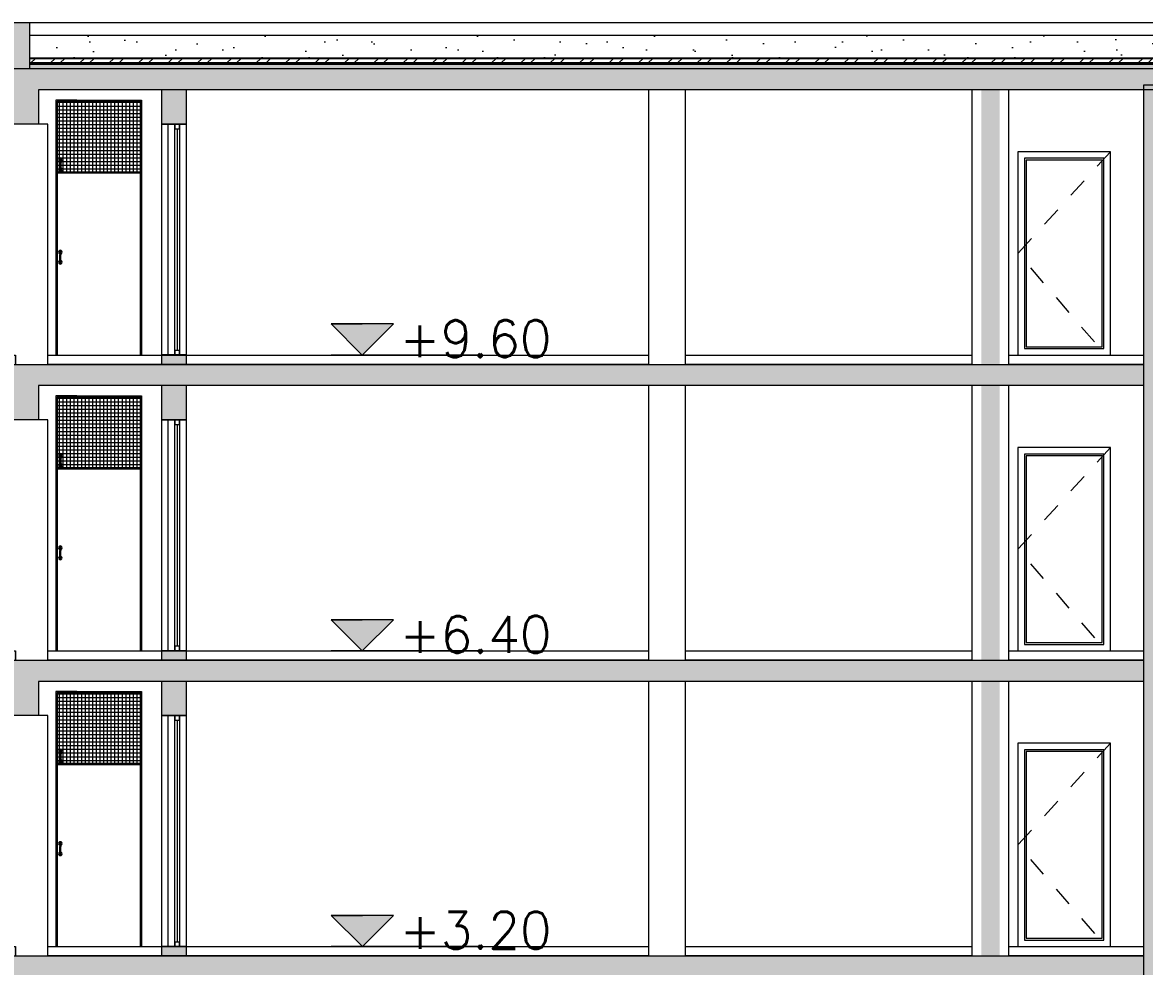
# Model space of a CAD drawing. Header units: millimetres. Extents: x 475616349 to 476941521, y 4620115302 to 4621446928.
# Drawn here: x 476682133 to 476694278, y 4620572855 to 4620583070 of the extents above; entities that cross this region are included whole.
import ezdxf

# ---------------------------------------------------------------- set-up
doc = ezdxf.new("R2010")
doc.units = ezdxf.units.MM
doc.header["$MEASUREMENT"] = 0
doc.linetypes.add('Dashed', pattern=[423.333333, 211.666667, -211.666667])
doc.linetypes.add('Long Dashed', pattern=[1058.333302, 634.99999, -423.333311])
for name, color, linetype, lineweight in [('0_0 Architecture_Pen_No__7', 7, 'Continuous', 0), ('0_Pen_No__1_Pen_No__250', 7, 'Continuous', 0), ('0_Pen_No__250_Pen_No__142', 142, 'Continuous', 0), ('2D Drafting - General_Pen_No__250_Pen_No__7', 7, 'Continuous', 0), ('2D Drafting - General_Pen_No__250_Pen_No__7_Pen_No__250', 7, 'Continuous', 0), ('2D Drafting - General_Pen_No__250_Pen_No__7_Pen_No__7', 7, 'Continuous', 0), ('2D Drafting - General_Pen_No__7_Pen_No__253', 252, 'Continuous', 0), ('gegmebi_Pen_No__7_Pen_No__250', 7, 'Continuous', 0), ('gegmebi_Pen_No__7_Pen_No__7', 7, 'Continuous', 0), ('kar-panjara_Pen_No__7_Pen_No__250', 7, 'Continuous', 0), ('New_2D Drafting - General_Pen_No__250', 7, 'Continuous', 0), ('New_2D Drafting - General_Pen_No__250_Pen_No__7_Pen_No__250', 7, 'Continuous', 0), ('New_Structural - Bearing_Pen_No__250', 7, 'Continuous', 0), ('zoma_Pen_No__1_Pen_No__142', 142, 'Continuous', 0)]:
    doc.layers.add(name, color=color, linetype=linetype, lineweight=lineweight)
doc.layers.add('New_2D Drafting - General_Pen_No__254', color=7, linetype='Continuous', lineweight=0, true_color=0xcccccc)
doc.layers.add('New_Structural - Bearing_Pen_No__14', color=7, linetype='Continuous', lineweight=0, true_color=0xc6880c)
pattern_1 = [(0, (476577134.07, 4620325125.74), (0, 40), []), (90, (476577134.07, 4620325125.74), (-40, 0), [])]
pattern_2 = [(45, (476577134.1, 4620325125.74), (-459.6194, 459.6194), []), (45, (476577042.15, 4620325217.66), (-459.6194, 459.6194), [])]

msp = doc.modelspace()

# ---------------------------------------------------------------- hatches: boundary and pattern name
at = {"layer": '0_0 Architecture_Pen_No__7', "linetype": 'Continuous', "lineweight": 0}
h = msp.add_hatch(dxfattribs=at)
h.set_pattern_fill('CUT_STONE', style=0, pattern_type=2)
h.set_pattern_definition([(45, (476577134.07, 4620325925.74), (-254.55844, 254.55844), [0, -240, 0, -360]), (110, (476577934.07, 4620325925.74), (338.28934, 123.12725), [0, -176, 0, -304])])
h.paths.add_polyline_path([(476699507.914, 4620582930.439), (476682207.756, 4620582930.439), (476682207.756, 4620582684.68), (476699507.914, 4620582684.68)])
h = msp.add_hatch(dxfattribs=at)
h.set_pattern_fill('DOUBLE_1_4', style=0, pattern_type=2)
h.set_pattern_definition(pattern_2)
h.paths.add_polyline_path([(476699507.914, 4620582684.68), (476682207.756, 4620582684.68), (476682207.756, 4620582681.68), (476699507.914, 4620582681.68)])
h = msp.add_hatch(dxfattribs=at)
h.set_pattern_fill('STEEL', style=0, pattern_type=2)
h.set_pattern_definition([(45, (476577134.07, 4620325125.74), (-159.09903, 159.09903), []), (45, (476577081.04, 4620325178.77), (-159.09903, 159.09903), [])])
h.paths.add_polyline_path([(476699507.914, 4620582681.68), (476682207.756, 4620582681.68), (476682207.756, 4620582632.059), (476699507.914, 4620582632.059)])
h = msp.add_hatch(dxfattribs=at)
h.set_pattern_fill('DOUBLE_1_4', style=0, pattern_type=2)
h.set_pattern_definition(pattern_2)
h.paths.add_polyline_path([(476699507.914, 4620582632.059), (476682207.756, 4620582632.059), (476682207.756, 4620582629.059), (476699507.914, 4620582629.059)])
h = msp.add_hatch(dxfattribs=at)
h.set_pattern_fill('ALUMINUM', style=0, pattern_type=2)
h.set_pattern_definition([(45, (476577134.07, 4620325125.74), (-176.7767, 176.7767), []), (45, (476577098.72, 4620325161.1), (-176.7767, 176.7767), []), (45, (476577063.36, 4620325196.45), (-176.7767, 176.7767), [])])
h.paths.add_polyline_path([(476699507.914, 4620582629.059), (476682207.756, 4620582629.059), (476682207.756, 4620582621.059), (476699507.914, 4620582621.059)])
h = msp.add_hatch(dxfattribs=at)
h.set_pattern_fill('STRUCTURAL_CONCRETE', style=0, pattern_type=2)
h.set_pattern_definition([(0, (476577134.1, 4620325125.74), (0, 623.5383), [60, -300]), (0, (476577314.1, 4620325437.5), (0, 623.5383), [60, -300]), (60, (476577134.1, 4620325125.74), (-540, 311.7692), [60, -300]), (60, (476577494.1, 4620325125.74), (-540, 311.7692), [60, -300]), (120, (476577194.1, 4620325125.74), (540, 311.7692), [60, -300]), (120, (476577554.1, 4620325125.74), (540, 311.7692), [60, -300]), (0, (476577134.07, 4620325185.74), (0, 120.000005), [0, -120.000005, 0, -180.00001]), (45, (476577194.07, 4620325185.74), (-84.852817, 84.852817), [0, -90.000004, 0, -150.000006])])
h.paths.add_polyline_path([(476699507.914, 4620582620.059), (476682207.756, 4620582620.059), (476682207.756, 4620582570.439), (476699507.914, 4620582570.439)])
at = {"layer": '0_Pen_No__250_Pen_No__142', "linetype": 'Continuous', "lineweight": 0}
for points in [[(476685810.466, 4620579470.439), (476686147.995, 4620579808.133), (476685472.772, 4620579807.968)], [(476685811.247, 4620576270.439), (476686148.776, 4620576608.132), (476685473.554, 4620576607.968)], [(476685812.028, 4620573070.439), (476686149.557, 4620573408.133), (476685474.335, 4620573407.968)]]:
    msp.add_hatch(color=142, dxfattribs=at).paths.add_polyline_path(points)
at = {"layer": '2D Drafting - General_Pen_No__250_Pen_No__7', "linetype": 'Continuous', "lineweight": 0}
for points in [[(476680808.131, 4620582609.628), (476682007.752, 4620582609.629), (476682007.752, 4620583070.007), (476682207.756, 4620583070.007), (476682207.756, 4620582570.439), (476699507.914, 4620582570.439), (476699507.914, 4620583070.007), (476699707.914, 4620583070.007), (476699707.914, 4620582570.439), (476699707.914, 4620582390.432), (476699707.752, 4620582390.432), (476699707.752, 4620581970.439), (476699407.752, 4620581970.439), (476699407.752, 4620582340.345), (476692758.168, 4620582340.345), (476692457.752, 4620582340.345), (476682307.752, 4620582340.345), (476682307.752, 4620581970.438), (476682007.752, 4620581970.438), (476682007.752, 4620582390.432), (476680808.131, 4620582390.432)], [(476680808.022, 4620579409.629), (476681937.653, 4620579409.63), (476681937.653, 4620579471.439), (476682008.002, 4620579471.439), (476682057.653, 4620579471.439), (476682057.653, 4620579370.439), (476694267.62, 4620579370.439), (476694267.62, 4620579140.346), (476692758.068, 4620579140.346), (476692457.652, 4620579140.346), (476682307.652, 4620579140.346), (476682307.652, 4620578770.439), (476682007.902, 4620578770.439), (476682007.962, 4620579189.559), (476682007.488, 4620579189.559), (476681969.696, 4620579189.559), (476680808.022, 4620579189.559)], [(476680808.022, 4620576209.629), (476681937.653, 4620576209.63), (476681937.653, 4620576271.439), (476682008.002, 4620576271.439), (476682057.653, 4620576271.439), (476682057.653, 4620576170.439), (476694267.62, 4620576170.439), (476694267.62, 4620575940.346), (476692758.068, 4620575940.346), (476692457.652, 4620575940.346), (476682307.652, 4620575940.346), (476682307.652, 4620575570.439), (476682007.902, 4620575570.439), (476682007.962, 4620575989.559), (476682007.488, 4620575989.559), (476681969.696, 4620575989.559), (476680808.022, 4620575989.559)], [(476680808.022, 4620573009.629), (476681937.653, 4620573009.63), (476681937.653, 4620573071.439), (476682008.002, 4620573071.439), (476682057.653, 4620573071.439), (476682057.653, 4620572970.439), (476694267.62, 4620572970.439), (476694267.62, 4620572740.346), (476692758.068, 4620572740.346), (476692457.652, 4620572740.346), (476682307.652, 4620572740.346), (476682307.652, 4620572370.439), (476682007.902, 4620572370.439), (476682007.962, 4620572789.559), (476682007.488, 4620572789.559), (476681969.696, 4620572789.559), (476680808.022, 4620572789.559)]]:
    msp.add_hatch(color=7, dxfattribs=at).paths.add_polyline_path(points)
at = {"layer": '2D Drafting - General_Pen_No__250_Pen_No__7_Pen_No__7', "linetype": 'Continuous', "lineweight": 0}
for points in [[(476683638.154, 4620582340.346), (476683638.154, 4620581970.439), (476683907.814, 4620581970.439), (476683907.814, 4620582340.346)], [(476692511.172, 4620582340.345), (476692511.172, 4620579369.501), (476692711.172, 4620579369.501), (476692711.172, 4620582340.345)], [(476694267.72, 4620582390.432), (476694267.72, 4620567220.299), (476694467.72, 4620567220.299), (476694467.72, 4620582390.432)], [(476683638.154, 4620579472.494), (476683638.154, 4620579370.439), (476683907.814, 4620579370.439), (476683907.814, 4620579472.494)], [(476683638.154, 4620579140.346), (476683638.154, 4620578770.439), (476683907.814, 4620578770.439), (476683907.814, 4620579140.346)], [(476692511.172, 4620579140.346), (476692511.172, 4620576169.501), (476692711.172, 4620576169.501), (476692711.172, 4620579140.346)], [(476683638.154, 4620576272.494), (476683638.154, 4620576170.439), (476683907.814, 4620576170.439), (476683907.814, 4620576272.494)], [(476683638.154, 4620575940.346), (476683638.154, 4620575570.439), (476683907.814, 4620575570.439), (476683907.814, 4620575940.346)], [(476692511.172, 4620575940.346), (476692511.172, 4620572969.501), (476692711.172, 4620572969.501), (476692711.172, 4620575940.346)], [(476683638.154, 4620573072.494), (476683638.154, 4620572970.439), (476683907.814, 4620572970.439), (476683907.814, 4620573072.494)]]:
    msp.add_hatch(color=7, dxfattribs=at).paths.add_polyline_path(points)
at = {"layer": 'New_2D Drafting - General_Pen_No__250_Pen_No__7_Pen_No__250', "linetype": 'Continuous', "lineweight": 0}
h = msp.add_hatch(dxfattribs=at)
h.set_pattern_fill('BATT_INSULATION', style=0, pattern_type=2)
h.set_pattern_definition([(60, (476577134.07, 4620325125.74), (-38.971143, 22.5), []), (122.833095, (476577134.07, 4620325125.74), (36.8060797, 18.75), [])])
h.paths.add_polyline_path([(476682207.756, 4620582621.059), (476682207.756, 4620582620.059), (476699507.914, 4620582620.059), (476699507.914, 4620582621.059)])
at = {"layer": 'New_2D Drafting - General_Pen_No__254', "linetype": 'Continuous', "lineweight": 0, "true_color": 0xcccccc}
h = msp.add_hatch(dxfattribs=at)
h.set_pattern_fill('GRID_100X100', color=254, style=0, pattern_type=2)
h.set_pattern_definition(pattern_1)
h.paths.add_polyline_path([(476683407.81, 4620581450.369), (476682507.811, 4620581450.369), (476682507.811, 4620582218.369), (476683407.81, 4620582218.369)])
h = msp.add_hatch(dxfattribs=at)
h.set_pattern_fill('GRID_100X100', color=254, style=0, pattern_type=2)
h.set_pattern_definition(pattern_1)
h.paths.add_polyline_path([(476683407.81, 4620578250.369), (476682507.811, 4620578250.369), (476682507.811, 4620579018.369), (476683407.81, 4620579018.369)])
h = msp.add_hatch(dxfattribs=at)
h.set_pattern_fill('GRID_100X100', color=254, style=0, pattern_type=2)
h.set_pattern_definition(pattern_1)
h.paths.add_polyline_path([(476683407.81, 4620575050.369), (476682507.811, 4620575050.369), (476682507.811, 4620575818.369), (476683407.81, 4620575818.369)])

# ---------------------------------------------------------------- linework, layer by layer
at = {"layer": '0_0 Architecture_Pen_No__7', "color": 7, "linetype": 'Continuous', "lineweight": 0, "flags": 128}
for points in [[(476699507.914, 4620582930.439), (476682207.756, 4620582930.439), (476682207.756, 4620582684.68), (476699507.914, 4620582684.68)], [(476699507.914, 4620582684.68), (476682207.756, 4620582684.68), (476682207.756, 4620582681.68), (476699507.914, 4620582681.68)], [(476699507.914, 4620582681.68), (476682207.756, 4620582681.68), (476682207.756, 4620582632.059), (476699507.914, 4620582632.059)], [(476699507.914, 4620582632.059), (476682207.756, 4620582632.059), (476682207.756, 4620582629.059), (476699507.914, 4620582629.059)], [(476699507.914, 4620582629.059), (476682207.756, 4620582629.059), (476682207.756, 4620582621.059), (476699507.914, 4620582621.059)], [(476699507.914, 4620582620.059), (476682207.756, 4620582620.059), (476682207.756, 4620582570.439), (476699507.914, 4620582570.439)]]:
    msp.add_lwpolyline(points, close=True, dxfattribs=at)
at = {"layer": '0_Pen_No__1_Pen_No__250', "color": 7, "linetype": 'Continuous', "lineweight": 0, "flags": 128}
for points in [[(476685810.466, 4620579470.439), (476685472.772, 4620579807.968), (476685810.383, 4620579808.05)], [(476685810.466, 4620579470.439), (476686147.995, 4620579808.133), (476685810.383, 4620579808.05)], [(476687072.855, 4620579470.747), (476685472.855, 4620579470.357)], [(476685811.247, 4620576270.439), (476685473.554, 4620576607.968), (476685811.165, 4620576608.05)], [(476685811.247, 4620576270.439), (476686148.776, 4620576608.132), (476685811.165, 4620576608.05)], [(476687073.636, 4620576270.747), (476685473.636, 4620576270.357)], [(476685812.028, 4620573070.439), (476685474.335, 4620573407.968), (476685811.946, 4620573408.05)], [(476685812.028, 4620573070.439), (476686149.557, 4620573408.133), (476685811.946, 4620573408.05)], [(476687074.417, 4620573070.747), (476685474.417, 4620573070.357)]]:
    msp.add_lwpolyline(points, dxfattribs=at)
at = {"layer": '0_Pen_No__250_Pen_No__142', "color": 142, "linetype": 'Continuous', "lineweight": 0, "flags": 128}
for points in [[(476685810.466, 4620579470.439), (476686147.995, 4620579808.133), (476685472.772, 4620579807.968)], [(476685811.247, 4620576270.439), (476686148.776, 4620576608.132), (476685473.554, 4620576607.968)], [(476685812.028, 4620573070.439), (476686149.557, 4620573408.133), (476685474.335, 4620573407.968)]]:
    msp.add_lwpolyline(points, close=True, dxfattribs=at)
at = {"layer": '2D Drafting - General_Pen_No__250_Pen_No__7', "color": 7, "linetype": 'Continuous', "lineweight": 0, "flags": 128}
for points in [[(476680808.131, 4620582609.628), (476682007.752, 4620582609.629), (476682007.752, 4620583070.007), (476682207.756, 4620583070.007), (476682207.756, 4620582570.439), (476699507.914, 4620582570.439), (476699507.914, 4620583070.007), (476699707.914, 4620583070.007), (476699707.914, 4620582570.439), (476699707.914, 4620582390.432), (476699707.752, 4620582390.432), (476699707.752, 4620581970.439), (476699407.752, 4620581970.439), (476699407.752, 4620582340.345), (476692758.168, 4620582340.345), (476692457.752, 4620582340.345), (476682307.752, 4620582340.345), (476682307.752, 4620581970.438), (476682007.752, 4620581970.438), (476682007.752, 4620582390.432), (476680808.131, 4620582390.432)], [(476680808.022, 4620579409.629), (476681937.653, 4620579409.63), (476681937.653, 4620579471.439), (476682008.002, 4620579471.439), (476682057.653, 4620579471.439), (476682057.653, 4620579370.439), (476694267.62, 4620579370.439), (476694267.62, 4620579140.346), (476692758.068, 4620579140.346), (476692457.652, 4620579140.346), (476682307.652, 4620579140.346), (476682307.652, 4620578770.439), (476682007.902, 4620578770.439), (476682007.962, 4620579189.559), (476682007.488, 4620579189.559), (476681969.696, 4620579189.559), (476680808.022, 4620579189.559)], [(476680808.022, 4620576209.629), (476681937.653, 4620576209.63), (476681937.653, 4620576271.439), (476682008.002, 4620576271.439), (476682057.653, 4620576271.439), (476682057.653, 4620576170.439), (476694267.62, 4620576170.439), (476694267.62, 4620575940.346), (476692758.068, 4620575940.346), (476692457.652, 4620575940.346), (476682307.652, 4620575940.346), (476682307.652, 4620575570.439), (476682007.902, 4620575570.439), (476682007.962, 4620575989.559), (476682007.488, 4620575989.559), (476681969.696, 4620575989.559), (476680808.022, 4620575989.559)], [(476680808.022, 4620573009.629), (476681937.653, 4620573009.63), (476681937.653, 4620573071.439), (476682008.002, 4620573071.439), (476682057.653, 4620573071.439), (476682057.653, 4620572970.439), (476694267.62, 4620572970.439), (476694267.62, 4620572740.346), (476692758.068, 4620572740.346), (476692457.652, 4620572740.346), (476682307.652, 4620572740.346), (476682307.652, 4620572370.439), (476682007.902, 4620572370.439), (476682007.962, 4620572789.559), (476682007.488, 4620572789.559), (476681969.696, 4620572789.559), (476680808.022, 4620572789.559)]]:
    msp.add_lwpolyline(points, close=True, dxfattribs=at)
at = {"layer": '2D Drafting - General_Pen_No__250_Pen_No__7_Pen_No__250', "color": 7, "linetype": 'Continuous', "lineweight": 0, "flags": 128}
for points in [[(476683638.154, 4620582340.346), (476683638.154, 4620581970.439), (476683907.814, 4620581970.439), (476683907.814, 4620582340.346)], [(476694267.72, 4620582390.432), (476694267.72, 4620567220.299), (476694467.72, 4620567220.299), (476694467.72, 4620582390.432)], [(476683638.154, 4620579472.494), (476683638.154, 4620579370.439), (476683907.814, 4620579370.439), (476683907.814, 4620579472.494)], [(476683638.154, 4620579140.346), (476683638.154, 4620578770.439), (476683907.814, 4620578770.439), (476683907.814, 4620579140.346)], [(476683638.154, 4620576272.494), (476683638.154, 4620576170.439), (476683907.814, 4620576170.439), (476683907.814, 4620576272.494)], [(476683638.154, 4620575940.346), (476683638.154, 4620575570.439), (476683907.814, 4620575570.439), (476683907.814, 4620575940.346)], [(476683638.154, 4620573072.494), (476683638.154, 4620572970.439), (476683907.814, 4620572970.439), (476683907.814, 4620573072.494)]]:
    msp.add_lwpolyline(points, close=True, dxfattribs=at)
at = {"layer": '2D Drafting - General_Pen_No__7_Pen_No__253', "color": 252, "linetype": 'Continuous', "lineweight": 0, "flags": 128}
for points in [[(476693907.914, 4620581670.439), (476692907.914, 4620581670.439), (476692907.914, 4620579470.439), (476693907.914, 4620579470.439)], [(476693838.374, 4620581600.439), (476692977.914, 4620581600.439), (476692977.914, 4620579540.439), (476693838.374, 4620579540.439)], [(476693818.374, 4620581580.439), (476692997.914, 4620581580.439), (476692997.914, 4620579560.439), (476693818.374, 4620579560.439)], [(476693907.914, 4620578470.439), (476692907.914, 4620578470.439), (476692907.914, 4620576270.439), (476693907.914, 4620576270.439)], [(476693838.374, 4620578400.439), (476692977.914, 4620578400.439), (476692977.914, 4620576340.439), (476693838.374, 4620576340.439)], [(476693818.374, 4620578380.439), (476692997.914, 4620578380.439), (476692997.914, 4620576360.439), (476693818.374, 4620576360.439)], [(476693907.914, 4620575270.439), (476692907.914, 4620575270.439), (476692907.914, 4620573070.439), (476693907.914, 4620573070.439)], [(476693838.374, 4620575200.439), (476692977.914, 4620575200.439), (476692977.914, 4620573140.439), (476693838.374, 4620573140.439)], [(476693818.374, 4620575180.439), (476692997.914, 4620575180.439), (476692997.914, 4620573160.439), (476693818.374, 4620573160.439)]]:
    msp.add_lwpolyline(points, close=True, dxfattribs=at)
at = {"layer": '2D Drafting - General_Pen_No__7_Pen_No__253', "color": 252, "linetype": 'Dashed', "lineweight": 0, "flags": 128}
for points in [[(476693907.914, 4620581670.439), (476692907.914, 4620580570.439), (476693857.914, 4620579470.439)], [(476693907.914, 4620578470.439), (476692907.914, 4620577370.439), (476693857.914, 4620576270.439)], [(476693907.914, 4620575270.439), (476692907.914, 4620574170.439), (476693857.914, 4620573070.439)]]:
    msp.add_lwpolyline(points, dxfattribs=at)
at = {"layer": 'gegmebi_Pen_No__7_Pen_No__250', "color": 7, "linetype": 'Continuous', "lineweight": 0}
msp.add_line((476682007.914, 4620583070.007), (476699507.914, 4620583070.007), dxfattribs=at)
at = {"layer": 'gegmebi_Pen_No__7_Pen_No__250', "color": 7, "linetype": 'Continuous', "lineweight": 0, "flags": 128}
for points in [[(476683782.814, 4620581970.439), (476683832.814, 4620581970.439), (476683832.814, 4620579470.439), (476683782.814, 4620579470.439)], [(476683782.814, 4620581920.439), (476683832.814, 4620581920.439), (476683832.814, 4620581970.439), (476683782.814, 4620581970.439)], [(476688907.302, 4620579370.439), (476682408.002, 4620579370.439), (476682408.002, 4620579470.439), (476688907.302, 4620579470.439)], [(476683782.814, 4620579470.439), (476683832.814, 4620579470.439), (476683832.814, 4620579520.277), (476683782.814, 4620579520.277)], [(476692407.752, 4620579370.439), (476689307.752, 4620579370.439), (476689307.752, 4620579470.439), (476692407.752, 4620579470.439)], [(476694267.72, 4620579370.439), (476692808.102, 4620579370.439), (476692808.102, 4620579470.439), (476694267.72, 4620579470.439)], [(476683782.814, 4620578770.439), (476683832.814, 4620578770.439), (476683832.814, 4620576270.439), (476683782.814, 4620576270.439)], [(476683782.814, 4620578720.439), (476683832.814, 4620578720.439), (476683832.814, 4620578770.439), (476683782.814, 4620578770.439)], [(476688907.302, 4620576170.439), (476682408.002, 4620576170.439), (476682408.002, 4620576270.439), (476688907.302, 4620576270.439)], [(476683782.814, 4620576270.439), (476683832.814, 4620576270.439), (476683832.814, 4620576320.277), (476683782.814, 4620576320.277)], [(476692407.752, 4620576170.439), (476689307.752, 4620576170.439), (476689307.752, 4620576270.439), (476692407.752, 4620576270.439)], [(476694267.72, 4620576170.439), (476692808.102, 4620576170.439), (476692808.102, 4620576270.439), (476694267.72, 4620576270.439)], [(476683782.814, 4620575570.439), (476683832.814, 4620575570.439), (476683832.814, 4620573070.439), (476683782.814, 4620573070.439)], [(476683782.814, 4620575520.439), (476683832.814, 4620575520.439), (476683832.814, 4620575570.439), (476683782.814, 4620575570.439)], [(476683782.814, 4620573070.439), (476683832.814, 4620573070.439), (476683832.814, 4620573120.277), (476683782.814, 4620573120.277)], [(476688907.302, 4620572970.439), (476682408.002, 4620572970.439), (476682408.002, 4620573070.439), (476688907.302, 4620573070.439)], [(476692407.752, 4620572970.439), (476689307.752, 4620572970.439), (476689307.752, 4620573070.439), (476692407.752, 4620573070.439)], [(476694267.72, 4620572970.439), (476692808.102, 4620572970.439), (476692808.102, 4620573070.439), (476694267.72, 4620573070.439)]]:
    msp.add_lwpolyline(points, close=True, dxfattribs=at)
at = {"layer": 'gegmebi_Pen_No__7_Pen_No__7', "color": 7, "linetype": 'Continuous', "lineweight": 0}
for p, q in [((476683807.814, 4620581920.439), (476683807.814, 4620579520.277)), ((476683807.814, 4620578720.439), (476683807.814, 4620576320.277)), ((476683807.814, 4620575520.439), (476683807.814, 4620573120.277))]:
    msp.add_line(p, q, dxfattribs=at)
at = {"layer": 'kar-panjara_Pen_No__7_Pen_No__250', "color": 7, "linetype": 'Continuous', "lineweight": 0, "flags": 128}
for points in [[(476688907.402, 4620582340.346), (476688907.402, 4620579370.439), (476689307.752, 4620579370.439), (476689307.752, 4620582340.346)], [(476692407.752, 4620582340.345), (476692407.752, 4620579369.56), (476692808.102, 4620579369.56), (476692808.102, 4620582340.345)], [(476682007.914, 4620581970.439), (476682007.914, 4620579370.439), (476682407.914, 4620579370.439), (476682407.914, 4620581970.439)], [(476683638.154, 4620581970.439), (476683638.154, 4620579470.439), (476683907.814, 4620579470.439), (476683907.814, 4620581970.439)], [(476683907.814, 4620581970.439), (476683707.814, 4620581970.439), (476683707.814, 4620579470.439), (476683907.814, 4620579470.439)], [(476688907.402, 4620579140.346), (476688907.402, 4620576170.439), (476689307.752, 4620576170.439), (476689307.752, 4620579140.346)], [(476692407.752, 4620579140.346), (476692407.752, 4620576169.56), (476692808.102, 4620576169.56), (476692808.102, 4620579140.346)], [(476683638.154, 4620578770.439), (476683638.154, 4620576270.439), (476683907.814, 4620576270.439), (476683907.814, 4620578770.439)], [(476683907.814, 4620578770.439), (476683707.814, 4620578770.439), (476683707.814, 4620576270.439), (476683907.814, 4620576270.439)], [(476688907.402, 4620575940.346), (476688907.402, 4620572970.439), (476689307.752, 4620572970.439), (476689307.752, 4620575940.346)], [(476692407.752, 4620575940.346), (476692407.752, 4620572969.56), (476692808.102, 4620572969.56), (476692808.102, 4620575940.346)], [(476682007.914, 4620575570.439), (476682007.914, 4620572970.439), (476682407.914, 4620572970.439), (476682407.914, 4620575570.439)], [(476683638.154, 4620575570.439), (476683638.154, 4620573070.439), (476683907.814, 4620573070.439), (476683907.814, 4620575570.439)], [(476683907.814, 4620575570.439), (476683707.814, 4620575570.439), (476683707.814, 4620573070.439), (476683907.814, 4620573070.439)]]:
    msp.add_lwpolyline(points, close=True, dxfattribs=at)
msp.add_lwpolyline([(476682007.914, 4620576170.439), (476682407.914, 4620576170.439), (476682407.914, 4620578770.439), (476682007.914, 4620578770.439)], dxfattribs=at)
at = {"layer": 'New_2D Drafting - General_Pen_No__250', "color": 7, "linetype": 'Continuous', "lineweight": 0, "flags": 128}
for points in [[(476683407.81, 4620581450.369), (476682507.811, 4620581450.369), (476682507.811, 4620582218.369), (476683407.81, 4620582218.369)], [(476683407.81, 4620578250.369), (476682507.811, 4620578250.369), (476682507.811, 4620579018.369), (476683407.81, 4620579018.369)], [(476683407.81, 4620575050.369), (476682507.811, 4620575050.369), (476682507.811, 4620575818.369), (476683407.81, 4620575818.369)]]:
    msp.add_lwpolyline(points, close=True, dxfattribs=at)
at = {"layer": 'New_2D Drafting - General_Pen_No__250_Pen_No__7_Pen_No__250', "color": 7, "linetype": 'Continuous', "lineweight": 0, "flags": 128}
msp.add_lwpolyline([(476682207.756, 4620582621.059), (476682207.756, 4620582620.059), (476699507.914, 4620582620.059), (476699507.914, 4620582621.059)], close=True, dxfattribs=at)
at = {"layer": 'New_Structural - Bearing_Pen_No__14', "color": 42, "linetype": 'Long Dashed', "lineweight": 0, "true_color": 0xc6880c}
msp.add_line((476675554.88, 4620582570.439), (476705989.141, 4620582570.439), dxfattribs=at)
at = {"layer": 'New_Structural - Bearing_Pen_No__250', "color": 7, "linetype": 'Continuous', "lineweight": 0}
for p, q in [((476682719.81, 4620582230.368), (476682495.811, 4620582230.368)), ((476682495.811, 4620582230.368), (476682495.811, 4620581450.368)), ((476682507.811, 4620582218.368), (476682507.811, 4620581450.368)), ((476682507.811, 4620582218.368), (476683407.81, 4620582218.368)), ((476682719.81, 4620582230.368), (476683419.81, 4620582230.368)), ((476683407.81, 4620582218.368), (476683407.81, 4620581450.368)), ((476683419.81, 4620582230.368), (476683419.81, 4620581450.368)), ((476682535.583, 4620581602.689), (476682528.263, 4620581595.368)), ((476682545.583, 4620581605.368), (476682535.583, 4620581602.689)), ((476682555.583, 4620581602.689), (476682545.583, 4620581605.368)), ((476682562.904, 4620581595.368), (476682555.583, 4620581602.689)), ((476682528.263, 4620581595.368), (476682525.583, 4620581585.368)), ((476682525.583, 4620581585.368), (476682528.263, 4620581575.368)), ((476682528.263, 4620581485.368), (476682525.583, 4620581475.368)), ((476682525.583, 4620581475.368), (476682528.263, 4620581465.368)), ((476682528.263, 4620581575.368), (476682535.583, 4620581568.048)), ((476682535.583, 4620581492.689), (476682528.263, 4620581485.368)), ((476682535.583, 4620581568.048), (476682538.583, 4620581567.244)), ((476682538.583, 4620581493.493), (476682535.583, 4620581492.689)), ((476682539.521, 4620581588.868), (476682538.583, 4620581585.368)), ((476682538.583, 4620581585.368), (476682538.583, 4620581581.349)), ((476682538.583, 4620581581.349), (476682538.583, 4620581570.368)), ((476682538.583, 4620581570.368), (476682538.583, 4620581555.368)), ((476682538.583, 4620581505.368), (476682538.583, 4620581555.368)), ((476682538.583, 4620581490.368), (476682538.583, 4620581505.368)), ((476682538.583, 4620581479.388), (476682538.583, 4620581490.368)), ((476682538.583, 4620581475.368), (476682538.583, 4620581479.388)), ((476682538.583, 4620581475.368), (476682539.521, 4620581471.868)), ((476682542.083, 4620581591.431), (476682539.521, 4620581588.868)), ((476682545.583, 4620581592.368), (476682542.083, 4620581591.431)), ((476682549.083, 4620581591.431), (476682545.583, 4620581592.368)), ((476682551.646, 4620581588.868), (476682549.083, 4620581591.431)), ((476682552.583, 4620581585.368), (476682551.646, 4620581588.868)), ((476682551.646, 4620581471.868), (476682552.583, 4620581475.368)), ((476682552.583, 4620581585.368), (476682552.583, 4620581581.349)), ((476682552.583, 4620581581.349), (476682552.583, 4620581570.368)), ((476682552.583, 4620581570.368), (476682552.583, 4620581555.368)), ((476682552.583, 4620581567.244), (476682555.583, 4620581568.048)), ((476682552.583, 4620581505.368), (476682552.583, 4620581555.368)), ((476682552.583, 4620581490.368), (476682552.583, 4620581505.368)), ((476682555.583, 4620581492.689), (476682552.583, 4620581493.493)), ((476682552.583, 4620581479.388), (476682552.583, 4620581490.368)), ((476682552.583, 4620581475.368), (476682552.583, 4620581479.388)), ((476682555.583, 4620581568.048), (476682562.904, 4620581575.368)), ((476682562.904, 4620581485.368), (476682555.583, 4620581492.689)), ((476682565.583, 4620581585.368), (476682562.904, 4620581595.368)), ((476682562.904, 4620581575.368), (476682565.583, 4620581585.368)), ((476682565.583, 4620581475.368), (476682562.904, 4620581485.368)), ((476682562.904, 4620581465.368), (476682565.583, 4620581475.368)), ((476682495.811, 4620581450.368), (476682495.811, 4620579470.439)), ((476682495.811, 4620581450.368), (476683419.81, 4620581450.368)), ((476683419.81, 4620581438.368), (476682495.811, 4620581438.368)), ((476682507.811, 4620581450.368), (476682507.811, 4620579470.439)), ((476682528.263, 4620581465.368), (476682535.583, 4620581458.048)), ((476682535.583, 4620581458.048), (476682545.583, 4620581455.368)), ((476682539.521, 4620581471.868), (476682542.083, 4620581469.306)), ((476682542.083, 4620581469.306), (476682545.583, 4620581468.368)), ((476682545.583, 4620581468.368), (476682549.083, 4620581469.306)), ((476682545.583, 4620581455.368), (476682555.583, 4620581458.048)), ((476682549.083, 4620581469.306), (476682551.646, 4620581471.868)), ((476682555.583, 4620581458.048), (476682562.904, 4620581465.368)), ((476683407.81, 4620581450.368), (476683407.81, 4620579470.439)), ((476683419.81, 4620581450.368), (476683419.81, 4620579470.439)), ((476682525.583, 4620580595.368), (476682522.904, 4620580585.368)), ((476682522.904, 4620580585.368), (476682525.583, 4620580575.368)), ((476682532.904, 4620580602.689), (476682525.583, 4620580595.368)), ((476682525.583, 4620580575.368), (476682532.904, 4620580568.048)), ((476682542.904, 4620580605.368), (476682532.904, 4620580602.689)), ((476682532.904, 4620580568.048), (476682535.904, 4620580567.244)), ((476682536.842, 4620580588.868), (476682535.904, 4620580585.368)), ((476682535.904, 4620580585.368), (476682535.904, 4620580581.349)), ((476682535.904, 4620580581.349), (476682535.904, 4620580570.368)), ((476682535.904, 4620580570.368), (476682535.904, 4620580555.368)), ((476682535.904, 4620580505.368), (476682535.904, 4620580555.368)), ((476682535.904, 4620580490.368), (476682535.904, 4620580505.368)), ((476682539.404, 4620580591.431), (476682536.842, 4620580588.868)), ((476682542.904, 4620580592.368), (476682539.404, 4620580591.431)), ((476682552.904, 4620580602.689), (476682542.904, 4620580605.368)), ((476682546.404, 4620580591.431), (476682542.904, 4620580592.368)), ((476682548.966, 4620580588.868), (476682546.404, 4620580591.431)), ((476682549.904, 4620580585.368), (476682548.966, 4620580588.868)), ((476682549.904, 4620580585.368), (476682549.904, 4620580581.349)), ((476682549.904, 4620580581.349), (476682549.904, 4620580570.368)), ((476682549.904, 4620580570.368), (476682549.904, 4620580555.368)), ((476682549.904, 4620580567.244), (476682552.904, 4620580568.048)), ((476682549.904, 4620580505.368), (476682549.904, 4620580555.368)), ((476682549.904, 4620580490.368), (476682549.904, 4620580505.368)), ((476682560.224, 4620580595.368), (476682552.904, 4620580602.689)), ((476682552.904, 4620580568.048), (476682560.224, 4620580575.368)), ((476682562.904, 4620580585.368), (476682560.224, 4620580595.368)), ((476682560.224, 4620580575.368), (476682562.904, 4620580585.368)), ((476682525.583, 4620580485.368), (476682522.904, 4620580475.368)), ((476682522.904, 4620580475.368), (476682525.583, 4620580465.368)), ((476682532.904, 4620580492.689), (476682525.583, 4620580485.368)), ((476682525.583, 4620580465.368), (476682532.904, 4620580458.048)), ((476682535.904, 4620580493.493), (476682532.904, 4620580492.689)), ((476682532.904, 4620580458.048), (476682542.904, 4620580455.368)), ((476682535.904, 4620580479.388), (476682535.904, 4620580490.368)), ((476682535.904, 4620580475.368), (476682535.904, 4620580479.388)), ((476682535.904, 4620580475.368), (476682536.842, 4620580471.868)), ((476682536.842, 4620580471.868), (476682539.404, 4620580469.306)), ((476682539.404, 4620580469.306), (476682542.904, 4620580468.368)), ((476682542.904, 4620580468.368), (476682546.404, 4620580469.306)), ((476682542.904, 4620580455.368), (476682552.904, 4620580458.048)), ((476682546.404, 4620580469.306), (476682548.966, 4620580471.868)), ((476682548.966, 4620580471.868), (476682549.904, 4620580475.368)), ((476682552.904, 4620580492.689), (476682549.904, 4620580493.493)), ((476682549.904, 4620580479.388), (476682549.904, 4620580490.368)), ((476682549.904, 4620580475.368), (476682549.904, 4620580479.388)), ((476682560.224, 4620580485.368), (476682552.904, 4620580492.689)), ((476682552.904, 4620580458.048), (476682560.224, 4620580465.368)), ((476682562.904, 4620580475.368), (476682560.224, 4620580485.368)), ((476682560.224, 4620580465.368), (476682562.904, 4620580475.368)), ((476683407.81, 4620579470.439), (476683419.81, 4620579470.439)), ((476682719.81, 4620579030.368), (476682495.811, 4620579030.368)), ((476682495.811, 4620579030.368), (476682495.811, 4620578250.368)), ((476682507.811, 4620579018.368), (476682507.811, 4620578250.368)), ((476682507.811, 4620579018.368), (476683407.81, 4620579018.368)), ((476682719.81, 4620579030.368), (476683419.81, 4620579030.368)), ((476683407.81, 4620579018.368), (476683407.81, 4620578250.368)), ((476683419.81, 4620579030.368), (476683419.81, 4620578250.368)), ((476682528.263, 4620578395.368), (476682525.583, 4620578385.368)), ((476682525.583, 4620578385.368), (476682528.263, 4620578375.368)), ((476682535.583, 4620578402.689), (476682528.263, 4620578395.368)), ((476682528.263, 4620578375.368), (476682535.583, 4620578368.048)), ((476682545.583, 4620578405.368), (476682535.583, 4620578402.689)), ((476682535.583, 4620578368.048), (476682538.583, 4620578367.244)), ((476682539.521, 4620578388.868), (476682538.583, 4620578385.368)), ((476682538.583, 4620578385.368), (476682538.583, 4620578381.349)), ((476682538.583, 4620578381.349), (476682538.583, 4620578370.368)), ((476682538.583, 4620578370.368), (476682538.583, 4620578355.368)), ((476682538.583, 4620578305.368), (476682538.583, 4620578355.368)), ((476682542.083, 4620578391.431), (476682539.521, 4620578388.868)), ((476682545.583, 4620578392.368), (476682542.083, 4620578391.431)), ((476682555.583, 4620578402.689), (476682545.583, 4620578405.368)), ((476682549.083, 4620578391.431), (476682545.583, 4620578392.368)), ((476682551.646, 4620578388.868), (476682549.083, 4620578391.431)), ((476682552.583, 4620578385.368), (476682551.646, 4620578388.868)), ((476682552.583, 4620578385.368), (476682552.583, 4620578381.349)), ((476682552.583, 4620578381.349), (476682552.583, 4620578370.368)), ((476682552.583, 4620578370.368), (476682552.583, 4620578355.368)), ((476682552.583, 4620578367.244), (476682555.583, 4620578368.048)), ((476682552.583, 4620578305.368), (476682552.583, 4620578355.368)), ((476682562.904, 4620578395.368), (476682555.583, 4620578402.689)), ((476682555.583, 4620578368.048), (476682562.904, 4620578375.368)), ((476682565.583, 4620578385.368), (476682562.904, 4620578395.368)), ((476682562.904, 4620578375.368), (476682565.583, 4620578385.368)), ((476682495.811, 4620578250.368), (476682495.811, 4620576270.439)), ((476682495.811, 4620578250.368), (476683419.81, 4620578250.368)), ((476683419.81, 4620578238.368), (476682495.811, 4620578238.368)), ((476682507.811, 4620578250.368), (476682507.811, 4620576270.439)), ((476682528.263, 4620578285.368), (476682525.583, 4620578275.368)), ((476682525.583, 4620578275.368), (476682528.263, 4620578265.368)), ((476682535.583, 4620578292.689), (476682528.263, 4620578285.368)), ((476682528.263, 4620578265.368), (476682535.583, 4620578258.048)), ((476682538.583, 4620578293.493), (476682535.583, 4620578292.689)), ((476682535.583, 4620578258.048), (476682545.583, 4620578255.368)), ((476682538.583, 4620578290.368), (476682538.583, 4620578305.368)), ((476682538.583, 4620578279.388), (476682538.583, 4620578290.368)), ((476682538.583, 4620578275.368), (476682538.583, 4620578279.388)), ((476682538.583, 4620578275.368), (476682539.521, 4620578271.868)), ((476682539.521, 4620578271.868), (476682542.083, 4620578269.306)), ((476682542.083, 4620578269.306), (476682545.583, 4620578268.368)), ((476682545.583, 4620578268.368), (476682549.083, 4620578269.306)), ((476682545.583, 4620578255.368), (476682555.583, 4620578258.048)), ((476682549.083, 4620578269.306), (476682551.646, 4620578271.868)), ((476682551.646, 4620578271.868), (476682552.583, 4620578275.368)), ((476682552.583, 4620578290.368), (476682552.583, 4620578305.368)), ((476682555.583, 4620578292.689), (476682552.583, 4620578293.493)), ((476682552.583, 4620578279.388), (476682552.583, 4620578290.368)), ((476682552.583, 4620578275.368), (476682552.583, 4620578279.388)), ((476682562.904, 4620578285.368), (476682555.583, 4620578292.689)), ((476682555.583, 4620578258.048), (476682562.904, 4620578265.368)), ((476682565.583, 4620578275.368), (476682562.904, 4620578285.368)), ((476682562.904, 4620578265.368), (476682565.583, 4620578275.368)), ((476683407.81, 4620578250.368), (476683407.81, 4620576270.439)), ((476683419.81, 4620578250.368), (476683419.81, 4620576270.439)), ((476682525.583, 4620577395.368), (476682522.904, 4620577385.368)), ((476682522.904, 4620577385.368), (476682525.583, 4620577375.368)), ((476682532.904, 4620577402.689), (476682525.583, 4620577395.368)), ((476682525.583, 4620577375.368), (476682532.904, 4620577368.048)), ((476682542.904, 4620577405.368), (476682532.904, 4620577402.689)), ((476682532.904, 4620577368.048), (476682535.904, 4620577367.244)), ((476682536.842, 4620577388.868), (476682535.904, 4620577385.368)), ((476682535.904, 4620577385.368), (476682535.904, 4620577381.349)), ((476682535.904, 4620577381.349), (476682535.904, 4620577370.368)), ((476682535.904, 4620577370.368), (476682535.904, 4620577355.368)), ((476682535.904, 4620577305.368), (476682535.904, 4620577355.368)), ((476682539.404, 4620577391.431), (476682536.842, 4620577388.868)), ((476682542.904, 4620577392.368), (476682539.404, 4620577391.431)), ((476682552.904, 4620577402.689), (476682542.904, 4620577405.368)), ((476682546.404, 4620577391.431), (476682542.904, 4620577392.368)), ((476682548.966, 4620577388.868), (476682546.404, 4620577391.431)), ((476682549.904, 4620577385.368), (476682548.966, 4620577388.868)), ((476682549.904, 4620577385.368), (476682549.904, 4620577381.349)), ((476682549.904, 4620577381.349), (476682549.904, 4620577370.368)), ((476682549.904, 4620577370.368), (476682549.904, 4620577355.368)), ((476682549.904, 4620577367.244), (476682552.904, 4620577368.048)), ((476682549.904, 4620577305.368), (476682549.904, 4620577355.368)), ((476682560.224, 4620577395.368), (476682552.904, 4620577402.689)), ((476682552.904, 4620577368.048), (476682560.224, 4620577375.368)), ((476682562.904, 4620577385.368), (476682560.224, 4620577395.368)), ((476682560.224, 4620577375.368), (476682562.904, 4620577385.368)), ((476682525.583, 4620577285.368), (476682522.904, 4620577275.368)), ((476682522.904, 4620577275.368), (476682525.583, 4620577265.368)), ((476682532.904, 4620577292.689), (476682525.583, 4620577285.368)), ((476682525.583, 4620577265.368), (476682532.904, 4620577258.048)), ((476682535.904, 4620577293.493), (476682532.904, 4620577292.689)), ((476682532.904, 4620577258.048), (476682542.904, 4620577255.368)), ((476682535.904, 4620577290.368), (476682535.904, 4620577305.368)), ((476682535.904, 4620577279.388), (476682535.904, 4620577290.368)), ((476682535.904, 4620577275.368), (476682535.904, 4620577279.388)), ((476682535.904, 4620577275.368), (476682536.842, 4620577271.868)), ((476682536.842, 4620577271.868), (476682539.404, 4620577269.306)), ((476682539.404, 4620577269.306), (476682542.904, 4620577268.368)), ((476682542.904, 4620577268.368), (476682546.404, 4620577269.306)), ((476682542.904, 4620577255.368), (476682552.904, 4620577258.048)), ((476682546.404, 4620577269.306), (476682548.966, 4620577271.868)), ((476682548.966, 4620577271.868), (476682549.904, 4620577275.368)), ((476682549.904, 4620577290.368), (476682549.904, 4620577305.368)), ((476682552.904, 4620577292.689), (476682549.904, 4620577293.493)), ((476682549.904, 4620577279.388), (476682549.904, 4620577290.368)), ((476682549.904, 4620577275.368), (476682549.904, 4620577279.388)), ((476682560.224, 4620577285.368), (476682552.904, 4620577292.689)), ((476682552.904, 4620577258.048), (476682560.224, 4620577265.368)), ((476682562.904, 4620577275.368), (476682560.224, 4620577285.368)), ((476682560.224, 4620577265.368), (476682562.904, 4620577275.368)), ((476683407.81, 4620576270.439), (476683419.81, 4620576270.439)), ((476682719.81, 4620575830.368), (476682495.811, 4620575830.368)), ((476682495.811, 4620575830.368), (476682495.811, 4620575050.368)), ((476682507.811, 4620575818.368), (476682507.811, 4620575050.368)), ((476682507.811, 4620575818.368), (476683407.81, 4620575818.368)), ((476682719.81, 4620575830.368), (476683419.81, 4620575830.368)), ((476683407.81, 4620575818.368), (476683407.81, 4620575050.368)), ((476683419.81, 4620575830.368), (476683419.81, 4620575050.368)), ((476682528.263, 4620575195.368), (476682525.583, 4620575185.368)), ((476682525.583, 4620575185.368), (476682528.263, 4620575175.368)), ((476682535.583, 4620575202.689), (476682528.263, 4620575195.368)), ((476682528.263, 4620575175.368), (476682535.583, 4620575168.048)), ((476682545.583, 4620575205.368), (476682535.583, 4620575202.689)), ((476682535.583, 4620575168.048), (476682538.583, 4620575167.244)), ((476682539.521, 4620575188.868), (476682538.583, 4620575185.368)), ((476682538.583, 4620575185.368), (476682538.583, 4620575181.349)), ((476682538.583, 4620575181.349), (476682538.583, 4620575170.368)), ((476682538.583, 4620575170.368), (476682538.583, 4620575155.368)), ((476682542.083, 4620575191.431), (476682539.521, 4620575188.868)), ((476682545.583, 4620575192.368), (476682542.083, 4620575191.431)), ((476682555.583, 4620575202.689), (476682545.583, 4620575205.368)), ((476682549.083, 4620575191.431), (476682545.583, 4620575192.368)), ((476682551.646, 4620575188.868), (476682549.083, 4620575191.431)), ((476682552.583, 4620575185.368), (476682551.646, 4620575188.868)), ((476682552.583, 4620575185.368), (476682552.583, 4620575181.349)), ((476682552.583, 4620575181.349), (476682552.583, 4620575170.368)), ((476682552.583, 4620575170.368), (476682552.583, 4620575155.368)), ((476682552.583, 4620575167.244), (476682555.583, 4620575168.048)), ((476682562.904, 4620575195.368), (476682555.583, 4620575202.689)), ((476682555.583, 4620575168.048), (476682562.904, 4620575175.368)), ((476682565.583, 4620575185.368), (476682562.904, 4620575195.368)), ((476682562.904, 4620575175.368), (476682565.583, 4620575185.368)), ((476682495.811, 4620575050.368), (476682495.811, 4620573070.439)), ((476682495.811, 4620575050.368), (476683419.81, 4620575050.368)), ((476683419.81, 4620575038.368), (476682495.811, 4620575038.368)), ((476682507.811, 4620575050.368), (476682507.811, 4620573070.439)), ((476682528.263, 4620575085.368), (476682525.583, 4620575075.368)), ((476682525.583, 4620575075.368), (476682528.263, 4620575065.368)), ((476682535.583, 4620575092.689), (476682528.263, 4620575085.368)), ((476682528.263, 4620575065.368), (476682535.583, 4620575058.048)), ((476682538.583, 4620575093.493), (476682535.583, 4620575092.689)), ((476682535.583, 4620575058.048), (476682545.583, 4620575055.368)), ((476682538.583, 4620575105.368), (476682538.583, 4620575155.368)), ((476682538.583, 4620575090.368), (476682538.583, 4620575105.368)), ((476682538.583, 4620575079.388), (476682538.583, 4620575090.368)), ((476682538.583, 4620575075.368), (476682538.583, 4620575079.388)), ((476682538.583, 4620575075.368), (476682539.521, 4620575071.868)), ((476682539.521, 4620575071.868), (476682542.083, 4620575069.306)), ((476682542.083, 4620575069.306), (476682545.583, 4620575068.368)), ((476682545.583, 4620575068.368), (476682549.083, 4620575069.306)), ((476682545.583, 4620575055.368), (476682555.583, 4620575058.048)), ((476682549.083, 4620575069.306), (476682551.646, 4620575071.868)), ((476682551.646, 4620575071.868), (476682552.583, 4620575075.368)), ((476682552.583, 4620575105.368), (476682552.583, 4620575155.368)), ((476682552.583, 4620575090.368), (476682552.583, 4620575105.368)), ((476682555.583, 4620575092.689), (476682552.583, 4620575093.493)), ((476682552.583, 4620575079.388), (476682552.583, 4620575090.368)), ((476682552.583, 4620575075.368), (476682552.583, 4620575079.388)), ((476682562.904, 4620575085.368), (476682555.583, 4620575092.689)), ((476682555.583, 4620575058.048), (476682562.904, 4620575065.368)), ((476682565.583, 4620575075.368), (476682562.904, 4620575085.368)), ((476682562.904, 4620575065.368), (476682565.583, 4620575075.368)), ((476683407.81, 4620575050.368), (476683407.81, 4620573070.439)), ((476683419.81, 4620575050.368), (476683419.81, 4620573070.439)), ((476682525.583, 4620574195.368), (476682522.904, 4620574185.368)), ((476682532.904, 4620574202.689), (476682525.583, 4620574195.368)), ((476682542.904, 4620574205.368), (476682532.904, 4620574202.689)), ((476682536.842, 4620574188.868), (476682535.904, 4620574185.368)), ((476682539.404, 4620574191.431), (476682536.842, 4620574188.868)), ((476682542.904, 4620574192.368), (476682539.404, 4620574191.431)), ((476682552.904, 4620574202.689), (476682542.904, 4620574205.368)), ((476682546.404, 4620574191.431), (476682542.904, 4620574192.368)), ((476682548.966, 4620574188.868), (476682546.404, 4620574191.431)), ((476682549.904, 4620574185.368), (476682548.966, 4620574188.868)), ((476682560.224, 4620574195.368), (476682552.904, 4620574202.689)), ((476682562.904, 4620574185.368), (476682560.224, 4620574195.368)), ((476682522.904, 4620574185.368), (476682525.583, 4620574175.368)), ((476682525.583, 4620574085.368), (476682522.904, 4620574075.368)), ((476682522.904, 4620574075.368), (476682525.583, 4620574065.368)), ((476682525.583, 4620574175.368), (476682532.904, 4620574168.048)), ((476682532.904, 4620574092.689), (476682525.583, 4620574085.368)), ((476682532.904, 4620574168.048), (476682535.904, 4620574167.244)), ((476682535.904, 4620574093.493), (476682532.904, 4620574092.689)), ((476682535.904, 4620574185.368), (476682535.904, 4620574181.349)), ((476682535.904, 4620574181.349), (476682535.904, 4620574170.368)), ((476682535.904, 4620574170.368), (476682535.904, 4620574155.368)), ((476682535.904, 4620574105.368), (476682535.904, 4620574155.368)), ((476682535.904, 4620574090.368), (476682535.904, 4620574105.368)), ((476682535.904, 4620574079.388), (476682535.904, 4620574090.368)), ((476682535.904, 4620574075.368), (476682535.904, 4620574079.388)), ((476682535.904, 4620574075.368), (476682536.842, 4620574071.868)), ((476682536.842, 4620574071.868), (476682539.404, 4620574069.306)), ((476682539.404, 4620574069.306), (476682542.904, 4620574068.368)), ((476682542.904, 4620574068.368), (476682546.404, 4620574069.306)), ((476682546.404, 4620574069.306), (476682548.966, 4620574071.868)), ((476682548.966, 4620574071.868), (476682549.904, 4620574075.368)), ((476682549.904, 4620574185.368), (476682549.904, 4620574181.349)), ((476682549.904, 4620574181.349), (476682549.904, 4620574170.368)), ((476682549.904, 4620574170.368), (476682549.904, 4620574155.368)), ((476682549.904, 4620574167.244), (476682552.904, 4620574168.048)), ((476682549.904, 4620574105.368), (476682549.904, 4620574155.368)), ((476682549.904, 4620574090.368), (476682549.904, 4620574105.368)), ((476682552.904, 4620574092.689), (476682549.904, 4620574093.493)), ((476682549.904, 4620574079.388), (476682549.904, 4620574090.368)), ((476682549.904, 4620574075.368), (476682549.904, 4620574079.388)), ((476682552.904, 4620574168.048), (476682560.224, 4620574175.368)), ((476682560.224, 4620574085.368), (476682552.904, 4620574092.689)), ((476682560.224, 4620574175.368), (476682562.904, 4620574185.368)), ((476682562.904, 4620574075.368), (476682560.224, 4620574085.368)), ((476682560.224, 4620574065.368), (476682562.904, 4620574075.368)), ((476682525.583, 4620574065.368), (476682532.904, 4620574058.048)), ((476682532.904, 4620574058.048), (476682542.904, 4620574055.368)), ((476682542.904, 4620574055.368), (476682552.904, 4620574058.048)), ((476682552.904, 4620574058.048), (476682560.224, 4620574065.368)), ((476683407.81, 4620573070.439), (476683419.81, 4620573070.439))]:
    msp.add_line(p, q, dxfattribs=at)

# ---------------------------------------------------------------- texts
at = {"layer": 'zoma_Pen_No__1_Pen_No__142', "color": 142, "linetype": 'Continuous', "lineweight": 0, "char_height": 400, "attachment_point": 7, "rotation": 0.0139872}
for s, insert in [('\\A1;{\\pql;\\Ftxt.shx;+\\Ftxt.shx;9\\Ftxt.shx;.\\Ftxt.shx;6\\Ftxt.shx;0}', (476686212.78, 4620579446.892)), ('\\A1;{\\pql;\\Ftxt.shx;+\\Ftxt.shx;6\\Ftxt.shx;.40}', (476686213.562, 4620576247.492)), ('\\A1;{\\pql;\\Ftxt.shx;+\\Ftxt.shx;3\\Ftxt.shx;.20}', (476686214.343, 4620573047.492))]:
    msp.add_mtext(s, dxfattribs=dict(at, insert=insert))

doc.saveas('drawing.dxf')
